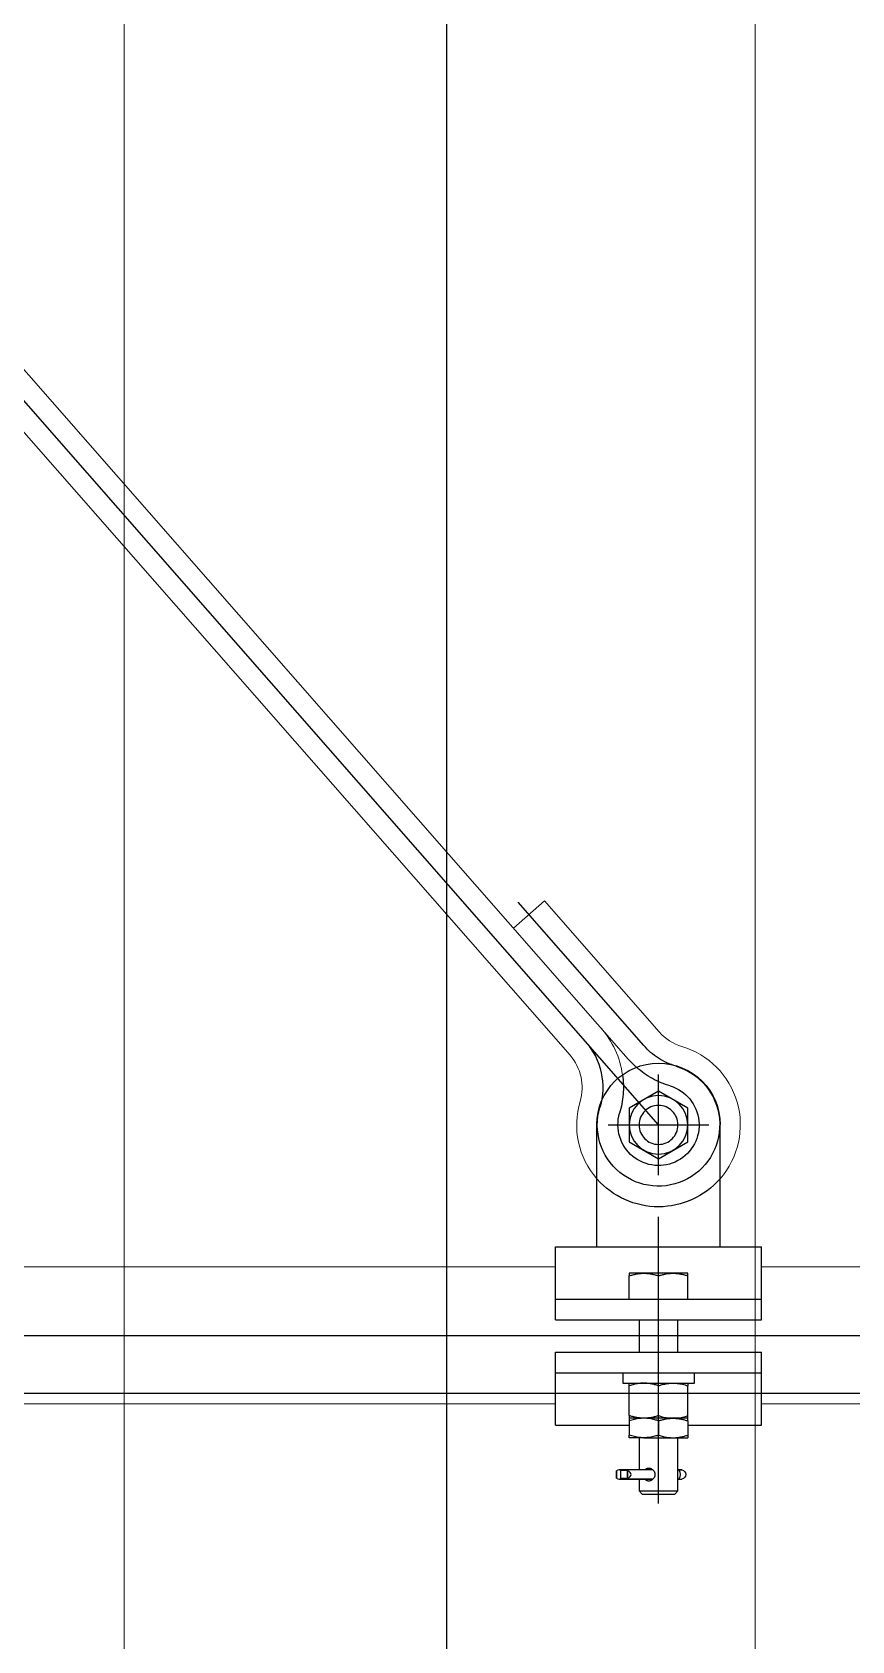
# Model space of a CAD drawing. Header units: millimetres. Extents: x -37020 to 35906, y -101 to 52234.
# Drawn here: x -21.2899 to -21.0375, y 390.3843 to 390.8794 of the extents above; entities that cross this region are included whole.
import ezdxf

# ---------------------------------------------------------------- set-up
doc = ezdxf.new("R2010")
doc.units = ezdxf.units.MM
doc.linetypes.add('CENTER', pattern=[50.800000000000004, 31.75, -6.35, 6.35, -6.35])
doc.linetypes.add('HIDDEN', pattern=[9.524999999999999, 6.35, -3.175])
for name, color, linetype in [('Catenaria', 2, 'Continuous'), ('CI-Proyecciones', 1, 'HIDDEN'), ('galibo', 41, 'Continuous'), ('Layer1', 1, 'Continuous')]:
    doc.layers.add(name, color=color, linetype=linetype)

# ---------------------------------------------------------------- blocks, each defined once
blk = doc.blocks.new('galibo TA')
at = {"layer": 'galibo', "linetype": 'HIDDEN'}
blk.add_line((1.209999999031425, 5.700000001117587), (0, 5.700000001117587), dxfattribs=at)
blk = doc.blocks.new('p in 2000')
at = {"layer": 'Layer1', "linetype": 'CENTER'}
for p, q in [((-150.1678893679026, 229.5473258874462), (-150.1678893679026, 228.4713584101873)), ((-150.2331613225968, 228.915210881144), (-149.9693601634206, 229.2158934833209)), ((-150.2286122236709, 228.9396529702452), (-150.1899523086798, 228.9837178397546)), ((-150.2331604332329, 228.8997303661608), (-150.2331604332329, 228.9306934235346)), ((-150.217678904546, 228.9152118948477), (-150.2486419619198, 228.9152118948477)), ((-150.2331604332329, 228.7986792829683), (-150.2331604332329, 228.8869155074293)), ((-149.3066002358636, 228.8504285577305), (-150.3714954839901, 228.8504285577305))]:
    blk.add_line(p, q, dxfattribs=at)
at = {"layer": 'Layer1', "linetype": 'Continuous', "lineweight": 15}
for p, q in [((-150.22383890349, 228.9354651409211), (-149.9965991386819, 229.1944747829333)), ((-149.9807112688266, 229.1933269112045), (-150.2059223473355, 228.9366295815315)), ((-150.2333855439241, 228.9438407994875), (-150.198018731547, 228.9841521658572)), ((-150.1884720911129, 228.9757765072908), (-150.198018731547, 228.9841521658572)), ((-150.3417248609138, 228.8715332587257), (-150.2649104342462, 228.8715332587257)), ((-150.2014104322196, 228.8715332587257), (-150.011517312408, 228.8715332587257)), ((-150.3417248609138, 228.8293238567357), (-150.2649104342462, 228.8293238567357)), ((-150.2014104322196, 228.8293238567357), (-149.9920932306316, 228.8293238567357))]:
    blk.add_line(p, q, dxfattribs=at)
at = {"layer": 'Layer1'}
for p, q in [((-150.2521604326219, 228.8777118945808), (-150.2521604326219, 228.9152118940387)), ((-150.2141604338438, 228.8777118945808), (-150.2141604338438, 228.9152118940387)), ((-150.2649104342462, 228.8552618948242), (-150.2649104342462, 228.8777118945808)), ((-150.2014104322196, 228.8777118945808), (-150.2649104342462, 228.8777118945808)), ((-150.2014104322196, 228.8552618948242), (-150.2014104322196, 228.8777118945808)), ((-150.2014104322196, 228.861611894922), (-150.2649104342462, 228.861611894922)), ((-150.2014104322196, 228.8552618948242), (-150.2649104342462, 228.8552618948242)), ((-150.2649104342462, 228.8228118965716), (-150.2649104342462, 228.8452618947566)), ((-150.2014104322196, 228.8452618947566), (-150.2649104342462, 228.8452618947566)), ((-150.2014104322196, 228.8228118965716), (-150.2014104322196, 228.8452618947566)), ((-150.2014104322196, 228.838911895299), (-150.2649104342462, 228.838911895299)), ((-150.2421604332329, 228.8228118965716), (-150.2649104342462, 228.8228118965716)), ((-150.2014104322196, 228.8228118965716), (-150.2241604332329, 228.8228118965716))]:
    blk.add_line(p, q, dxfattribs=at)
at = {"layer": 'Layer1', "linetype": 'Continuous'}
for p, q in [((-150.2421604332329, 228.8695618949222), (-150.2376604332329, 228.8695618949222)), ((-150.2421604332329, 228.861611894922), (-150.2421604332329, 228.8687580473446)), ((-150.2376604332329, 228.8695618949222), (-150.2286604332329, 228.8695618949222)), ((-150.2331604332329, 228.861611894922), (-150.2331604332329, 228.8687580473446)), ((-150.2286604332329, 228.8695618949222), (-150.2241604332329, 228.8695618949222)), ((-150.2241604332329, 228.861611894922), (-150.2241604332329, 228.8687580473446)), ((-150.2391604332332, 228.8452618946111), (-150.2391604332332, 228.8552618945331)), ((-150.227160433233, 228.8552618945331), (-150.227160433233, 228.8452618946111)), ((-150.2441967332332, 228.8357368949222), (-150.2441967332332, 228.8389118949221)), ((-150.222124133233, 228.8389118949221), (-150.222124133233, 228.8357368949222)), ((-150.222124133233, 228.8357368949222), (-150.2441967332332, 228.8357368949222)), ((-150.2421604332329, 228.8257407424993), (-150.2421604332329, 228.8349330473447)), ((-150.2331604332329, 228.8257407424993), (-150.2331604332329, 228.8349330473447)), ((-150.2241604332329, 228.8257407424993), (-150.2241604332329, 228.8349330473447)), ((-150.2421604332329, 228.8249368949222), (-150.2376604332329, 228.8249368949222)), ((-150.2421604332329, 228.8241330473446), (-150.2421604332329, 228.8197407424995)), ((-150.2376604332329, 228.8249368949222), (-150.2286604332329, 228.8249368949222)), ((-150.2331604332329, 228.8241330473446), (-150.2331604332329, 228.8197407424995)), ((-150.2286604332329, 228.8249368949222), (-150.2241604332329, 228.8249368949222)), ((-150.2241604332329, 228.8241330473446), (-150.2241604332329, 228.8197407424995)), ((-150.2376604332329, 228.8189368949219), (-150.2421604332329, 228.8189368949219)), ((-150.2391604332332, 228.8025758949219), (-150.2391604332332, 228.8189368949219)), ((-150.2286604332329, 228.8189368949219), (-150.2376604332329, 228.8189368949219)), ((-150.2286604332329, 228.8189368949219), (-150.2241604332329, 228.8189368949219)), ((-150.227160433233, 228.8189368949219), (-150.227160433233, 228.8090396327897)), ((-150.239372325739, 228.8090354358305), (-150.240364670938, 228.8090354358305)), ((-150.2403209332332, 228.8090396327897), (-150.2393563972558, 228.8090396327897)), ((-150.239372325739, 228.8090354358305), (-150.2393563972558, 228.8090396327897)), ((-150.2391604332332, 228.8090354358305), (-150.239372325739, 228.8090354358305)), ((-150.2393563972558, 228.8090396327897), (-150.2391604332332, 228.8090396327897)), ((-150.2314533195466, 228.8090354358305), (-150.2235610306928, 228.8090354358305)), ((-150.2314494022561, 228.8090396327897), (-150.2235492853182, 228.8090396327897)), ((-150.2237186995793, 228.8064465806541), (-150.2237186995793, 228.8087772091903)), ((-150.2235492853182, 228.8090396327897), (-150.221147449531, 228.8090396327897)), ((-150.2234875208486, 228.8088096327901), (-150.2234875208486, 228.8064141570543)), ((-150.2234875208486, 228.8088096327901), (-150.221484056747, 228.8088096327901)), ((-150.221484056747, 228.8088096327901), (-150.221484056747, 228.8064141570543)), ((-150.2202241668868, 228.8064465806541), (-150.2202241668868, 228.8087772091903)), ((-150.239372325739, 228.8061883540135), (-150.240364670938, 228.8061883540135)), ((-150.2393563972558, 228.8061841570542), (-150.2403209332332, 228.8061841570542)), ((-150.2391604332332, 228.8061883540135), (-150.239372325739, 228.8061883540135)), ((-150.2393563972558, 228.8061841570542), (-150.239372325739, 228.8061883540135)), ((-150.2391604332332, 228.8061841570542), (-150.2393563972558, 228.8061841570542)), ((-150.2314566280655, 228.8061883540135), (-150.2235610306928, 228.8061883540135)), ((-150.2235492853182, 228.8061841570542), (-150.2314528866285, 228.8061841570542)), ((-150.227160433233, 228.8061841570542), (-150.227160433233, 228.8025758949219)), ((-150.221147449531, 228.8061841570542), (-150.2235492853182, 228.8061841570542)), ((-150.2234875208486, 228.8064141570543), (-150.221484056747, 228.8064141570543)), ((-150.2381964332329, 228.8016118949221), (-150.2391604332332, 228.8025758949219)), ((-150.227160433233, 228.8025758949219), (-150.2391604332332, 228.8025758949219)), ((-150.2281244332329, 228.8016118949221), (-150.2381964332329, 228.8016118949221)), ((-150.227160433233, 228.8025758949219), (-150.2281244332329, 228.8016118949221))]:
    blk.add_line(p, q, dxfattribs=at)
blk.add_lwpolyline([(-150.2421604332329, 228.9204080472704), (-150.2331604332329, 228.9256041996931), (-150.2241604332329, 228.9204080472704), (-150.2241604332329, 228.9100157424249), (-150.2331604332329, 228.9048195900022), (-150.2421604332329, 228.9100157424249)], close=True, dxfattribs=at)
blk.add_circle((-150.2331604332329, 228.9152118948477), 0.00899999999999995, dxfattribs=at)
at = {"layer": 'Layer1', "linetype": 'HIDDEN'}
blk.add_circle((-150.2331604332329, 228.9152118948477), 0.006, dxfattribs=at)
at = {"layer": 'Layer1', "linetype": 'Continuous', "lineweight": 15}
for centre, radius, start, end in [((-150.2446611034919, 228.9537333096058), 0.015, 286.621505991396, 318.7381975024056), ((-150.1946467877677, 228.9267370714137), 0.0277, 138.7381975025381, 171.9387439349426), ((-150.2331613225968, 228.915210881144), 0.02520226927966771, 106.6215059906121, 221.073700942397), ((-150.2446611034919, 228.9537333096058), 0.0277, 311.3811693331102, 318.7381975025381), ((-150.1946467877677, 228.9267370714137), 0.015, 138.7381975024056, 196.6607896214097), ((-150.2331613225968, 228.915210881144), 0.02520226927966771, 318.932454122435, 16.66078962166301)]:
    blk.add_arc(centre, radius, start, end, dxfattribs=at)
at = {"layer": 'Layer1', "linetype": 'CENTER'}
for centre, radius, start, end in [((-150.2446611034919, 228.9537333096058), 0.02135, 286.621505991596, 318.7381975033562), ((-150.1946467877677, 228.9267370714137), 0.02135, 138.7381975033561, 196.6607896208399), ((-150.2331613225968, 228.915210881144), 0.01885226927966771, 106.6215059915448, 16.66078962193022)]:
    blk.add_arc(centre, radius, start, end, dxfattribs=at)
at = {"layer": 'Layer1', "lineweight": 15}
blk.add_arc((-150.2267445451147, 228.9548977482658), 0.02135, 318.7168754627091, 318.7381975033562, dxfattribs=at)
at = {"layer": 'Layer1'}
blk.add_arc((-150.2331604332329, 228.9152118948477), 0.019, 0, 180, dxfattribs=at)
at = {"layer": 'Layer1', "linetype": 'HIDDEN'}
for centre, radius, start, end in [((-150.2446611034919, 228.9537333096058), 0.0277, 286.6215059910342, 311.0728554997082), ((-150.2331613225968, 228.915210881144), 0.01250226927966771, 106.6215059907423, 16.66078962048508), ((-150.1946467877677, 228.9267370714137), 0.0277, 172.0885932627009, 196.660789621759), ((-150.2331613225968, 228.915210881144), 0.02520226927966771, 221.3655711217804, 318.4922112810689)]:
    blk.add_arc(centre, radius, start, end, dxfattribs=at)
at = {"layer": 'Layer1', "linetype": 'Continuous'}
for centre, radius, start, end in [((-150.2400889332328, 228.807611894922), 0.001450000000000022, 100.9623513662534, 259.0376486337466), ((-150.2403209332332, 228.8088096327901), 0.0002299999999999898, 90, 100.9623513393565), ((-150.2375232832399, 228.807611894922), 0.002333543845829056, 142.408044085648, 217.591955914352), ((-150.2403209332332, 228.8064141570543), 0.000230000000000004, 259.0376486606435, 270)]:
    blk.add_arc(centre, radius, start, end, dxfattribs=at)
at = {"layer": 'Layer1', "linetype": 'Continuous', "extrusion": (0, 0, -1)}
for centre, major_axis, ratio, start_param, end_param in [((-150.2222264503278, 228.807611894922), (-0.002507636483089755, 4.135727264007463e-17), 0.5782337311560429, -0.9334286901803571, 0.9334286901805634), ((-150.223486983766, 228.807611894922), (9.252310241208404e-16, 0.001450000000000508), 0.2685411722499979, -0.6373676366149429, -0.1913291252782863), ((-150.2235492853182, 228.8088096327901), (1.891533477732938e-16, 0.0002299999999998804), 0.2685411722487211, -0.1913291252800104, 1.570796326794676), ((-150.221147449531, 228.8088096327901), (0.0003366072161234114, 3.515313727152138e-16), 0.683288975942722, 3.141592653591322, 4.903718105661166), ((-150.2214869837661, 228.807611894922), (-0.00212208897121459, 2.688788047831177e-15), 0.6832889759425975, 1.762125452070409, 2.208163963407881), ((-150.2202264503279, 228.807611894922), (5.057899856689756e-19, 0.001449999999951281), 0.002646336472804599, 0.6373676365664838, 2.504225017023034), ((-150.223486983766, 228.807611894922), (2.912561875116762e-16, 0.001450000000000221), 0.2685411722490963, 3.332921778866833, 3.778960290204244), ((-150.2235492853182, 228.8064141570543), (-2.070958428161637e-16, 0.0002300000000001241), 0.2685411722484367, 1.570796326795139, 3.332921778870094), ((-150.221147449531, 228.8064141570543), (0.0003366072161234115, 7.842477588545073e-17), 0.6832889759430363, 1.379467201517917, 3.141592653590134), ((-150.2214869837661, 228.807611894922), (0.002122088971214591, 2.690201643052866e-15), 0.6832889759425974, 0.9334286901819122, 1.379467201519384)]:
    blk.add_ellipse(centre, major_axis=major_axis, ratio=ratio, start_param=start_param, end_param=end_param, dxfattribs=at)
at = {"layer": 'Layer1', "linetype": 'Continuous'}
for points, knots in [([(-150.2376604332329, 228.8695618949222), (-150.2377671079992, 228.8695609845517), (-150.2382236372908, 228.8695570884978), (-150.2390312947835, 228.8694967985097), (-150.2400803319236, 228.8693303656832), (-150.2411262213371, 228.8690857470887), (-150.2418153139937, 228.8688674016143), (-150.2421604332329, 228.8687580473446)], [0, 0, 0, 0, 0.07005562129743316, 0.299812638159787, 0.5308312887040116, 0.7650255776301325, 0.9999999999999999, 0.9999999999999999, 0.9999999999999999, 0.9999999999999999]), ([(-150.2421604332329, 228.8687580473446), (-150.2421604332329, 228.8688499665836), (-150.2421604332329, 228.8690353773367), (-150.2421604332329, 228.8692582222306), (-150.2421604332329, 228.8694289195827), (-150.2421604332329, 228.8695405860516), (-150.2421604332329, 228.8695547817746), (-150.2421604332329, 228.8695618949222)], [0, 0, 0, 0, 0.1959924257506466, 0.3953372971865981, 0.5952302140540826, 0.7971792583054899, 1, 1, 1, 1]), ([(-150.2331604332329, 228.8687580473446), (-150.2335236721636, 228.8688729522677), (-150.2342513624511, 228.8691031456455), (-150.2353681765238, 228.8693557530095), (-150.2365062385805, 228.8695288676408), (-150.2372748819406, 228.8695508623713), (-150.2376604332329, 228.8695618949222)], [0, 0, 0, 0, 0.2472686137512648, 0.4953625653849102, 0.7468740051198235, 0.9999999999999999, 0.9999999999999999, 0.9999999999999999, 0.9999999999999999]), ([(-150.2286604332329, 228.8695618949222), (-150.2287671079992, 228.8695609845517), (-150.2292236372908, 228.8695570884978), (-150.2300312947835, 228.8694967985097), (-150.2310803319236, 228.8693303656832), (-150.2321262213371, 228.8690857470887), (-150.2328153139937, 228.8688674016143), (-150.2331604332329, 228.8687580473446)], [0, 0, 0, 0, 0.07005562129743795, 0.2998126381597909, 0.5308312887040143, 0.7650255776301335, 1, 1, 1, 1]), ([(-150.2241604332329, 228.8687580473446), (-150.2245236721636, 228.8688729522677), (-150.2252513624511, 228.8691031456455), (-150.2263681765238, 228.8693557530095), (-150.2275062385805, 228.8695288676408), (-150.2282748819406, 228.8695508623713), (-150.2286604332329, 228.8695618949222)], [0, 0, 0, 0, 0.2472686137512659, 0.4953625653849112, 0.746874005119824, 0.9999999999999999, 0.9999999999999999, 0.9999999999999999, 0.9999999999999999]), ([(-150.2241604332329, 228.8695618949222), (-150.2241604332329, 228.8695550537276), (-150.2241604332329, 228.8695413415561), (-150.2241604332329, 228.8694318462989), (-150.2241604332329, 228.8692621732106), (-150.2241604332329, 228.8690719697987), (-150.2241604332329, 228.8688986968076), (-150.2241604332329, 228.86880493748), (-150.2241604332329, 228.8687580473446)], [0, 0, 0, 0, 0.1990296433833099, 0.3989257534096085, 0.601147359815939, 0.8039991661653832, 0.9019776931188511, 1, 1, 1, 1]), ([(-150.2376604332329, 228.8357368949222), (-150.2378646164628, 228.8357338071191), (-150.2382733953367, 228.8357276252758), (-150.2392341341891, 228.8356493644741), (-150.2405425688538, 228.8354316083145), (-150.2416193491111, 228.8350997877887), (-150.2421604332329, 228.8349330473447)], [0, 0, 0, 0, 0.1340924543913815, 0.268455751668114, 0.6323976274509515, 1, 1, 1, 1]), ([(-150.2421604332329, 228.8357368949222), (-150.2421604332329, 228.8357359845517), (-150.2421604332329, 228.8357320884978), (-150.2421604332329, 228.8356717985097), (-150.2421604332329, 228.8355053656832), (-150.2421604332329, 228.8352607470887), (-150.2421604332329, 228.8350424016143), (-150.2421604332329, 228.8349330473447)], [0, 0, 0, 0, 0.07005562129743526, 0.2998126381597884, 0.5308312887040123, 0.7650255776301329, 0.9999999999999999, 0.9999999999999999, 0.9999999999999999, 0.9999999999999999]), ([(-150.2331604332329, 228.8349330473447), (-150.2333489082192, 228.8349941533324), (-150.2337260015005, 228.8351164117693), (-150.2346524962635, 228.8353775641612), (-150.2356795539662, 228.8355921965375), (-150.2368061979545, 228.8357186960283), (-150.2373753356258, 228.8357308211143), (-150.2376604332329, 228.8357368949222)], [0, 0, 0, 0, 0.1285594242194671, 0.2572165998337432, 0.6262785886540508, 0.8127920791081811, 1, 1, 1, 1]), ([(-150.2331604332329, 228.8349330473447), (-150.2327971943022, 228.8350479522677), (-150.2320695040147, 228.8352781456455), (-150.230952689942, 228.8355307530095), (-150.2298146278852, 228.8357038676408), (-150.2290459845256, 228.8357258623713), (-150.2286604332329, 228.8357368949222)], [0, 0, 0, 0, 0.2472686137512652, 0.4953625653849105, 0.7468740051198235, 1, 1, 1, 1]), ([(-150.2286604332329, 228.8357368949222), (-150.228553760527, 228.8357359765108), (-150.2279803659802, 228.8357310398036), (-150.2271726978937, 228.8356580079361), (-150.2262493153943, 228.8354995566673), (-150.2253164192319, 228.835293993542), (-150.2246264568865, 228.8350785590254), (-150.2241604332329, 228.8349330473447)], [0, 0, 0, 0, 0.070059462298952, 0.3765884938180505, 0.5308210786967799, 0.683100858423392, 1, 1, 1, 1]), ([(-150.2241604332329, 228.8349330473447), (-150.2241604332329, 228.8350479522677), (-150.2241604332329, 228.8352781456455), (-150.2241604332329, 228.8355307530095), (-150.2241604332329, 228.8357038676408), (-150.2241604332329, 228.8357258623713), (-150.2241604332329, 228.8357368949222)], [0, 0, 0, 0, 0.2472686137512645, 0.4953625653849101, 0.7468740051198234, 0.9999999999999999, 0.9999999999999999, 0.9999999999999999, 0.9999999999999999]), ([(-150.2376604332329, 228.8249368949222), (-150.2378646164628, 228.8249399827254), (-150.2382733953367, 228.8249461645682), (-150.2392341341891, 228.8250244253699), (-150.2405425688538, 228.8252421815295), (-150.2416193491111, 228.8255740020558), (-150.2421604332329, 228.8257407424993)], [0, 0, 0, 0, 0.1340924543913815, 0.2684557516681144, 0.6323976274509515, 1, 1, 1, 1]), ([(-150.2421604332329, 228.8249368949222), (-150.2421604332329, 228.8249378133332), (-150.2421604332329, 228.8249427500408), (-150.2421604332329, 228.8250157819079), (-150.2421604332329, 228.8251742331771), (-150.2421604332329, 228.825379796302), (-150.2421604332329, 228.8255952308185), (-150.2421604332329, 228.8257407424993)], [0, 0, 0, 0, 0.07005946229894483, 0.3765884938180444, 0.5308210786967748, 0.6831008584233877, 1, 1, 1, 1]), ([(-150.2376604332329, 228.8249368949222), (-150.2377671079992, 228.8249359845517), (-150.2382236372908, 228.8249320884978), (-150.2390312947835, 228.8248717985097), (-150.2400803319236, 228.8247053656832), (-150.2411262213371, 228.8244607470887), (-150.2418153139937, 228.8242424016143), (-150.2421604332329, 228.8241330473446)], [0, 0, 0, 0, 0.07005562129744113, 0.2998126381597943, 0.5308312887040165, 0.7650255776301348, 1, 1, 1, 1]), ([(-150.2421604332329, 228.8241330473446), (-150.2421604332329, 228.8242479522677), (-150.2421604332329, 228.8244781456455), (-150.2421604332329, 228.8247307530095), (-150.2421604332329, 228.8249038676408), (-150.2421604332329, 228.8249258623713), (-150.2421604332329, 228.8249368949222)], [0, 0, 0, 0, 0.2472686137512649, 0.4953625653849119, 0.7468740051198237, 1, 1, 1, 1]), ([(-150.2331604332329, 228.8257407424993), (-150.2333489082192, 228.8256796365121), (-150.2337260015005, 228.8255573780747), (-150.2346524962635, 228.8252962256828), (-150.2356795539662, 228.8250815933065), (-150.2368061979545, 228.8249550938157), (-150.2373753356258, 228.8249429687302), (-150.2376604332329, 228.8249368949222)], [0, 0, 0, 0, 0.1285594242194671, 0.2572165998337431, 0.6262785886540508, 0.8127920791081811, 1, 1, 1, 1]), ([(-150.2331604332329, 228.8241330473446), (-150.2335236721636, 228.8242479522677), (-150.2342513624511, 228.8244781456455), (-150.2353681765238, 228.8247307530095), (-150.2365062385805, 228.8249038676408), (-150.2372748819406, 228.8249258623713), (-150.2376604332329, 228.8249368949222)], [0, 0, 0, 0, 0.2472686137512662, 0.4953625653849106, 0.746874005119824, 1, 1, 1, 1]), ([(-150.2331604332329, 228.8257407424993), (-150.2327971943022, 228.8256258375763), (-150.2320695040147, 228.8253956441985), (-150.230952689942, 228.8251430368349), (-150.2298146278852, 228.8249699222032), (-150.2290459845256, 228.8249479274727), (-150.2286604332329, 228.8249368949222)], [0, 0, 0, 0, 0.2472686137512652, 0.4953625653849104, 0.7468740051198232, 1, 1, 1, 1]), ([(-150.2331604332329, 228.8241330473446), (-150.2327825658602, 228.8242521685451), (-150.2318624697612, 228.8245422252147), (-150.2306411443909, 228.8247914781117), (-150.2295146984974, 228.8249188241752), (-150.228945540848, 228.8249308638828), (-150.2286604332329, 228.8249368949222)], [0, 0, 0, 0, 0.2571977701690265, 0.6262691147631801, 0.8127873333607906, 1, 1, 1, 1]), ([(-150.2286604332329, 228.8249368949222), (-150.2285537584665, 228.8249378052923), (-150.2280972291749, 228.8249417013466), (-150.2272895716827, 228.8250019913347), (-150.2262405345421, 228.8251684241608), (-150.2251946451287, 228.8254130427553), (-150.2245055524726, 228.8256313882297), (-150.2241604332329, 228.8257407424993)], [0, 0, 0, 0, 0.0700556212974425, 0.2998126381597953, 0.5308312887040176, 0.7650255776301341, 1, 1, 1, 1]), ([(-150.2286604332329, 228.8249368949222), (-150.2282517671173, 228.8249238345647), (-150.2272889389413, 228.8248930640165), (-150.2257783864587, 228.8246287699675), (-150.2247015470692, 228.8242988385222), (-150.2241604332329, 228.8241330473446)], [0, 0, 0, 0, 0.2684065359321922, 0.6323728964502872, 1, 1, 1, 1]), ([(-150.2241604332329, 228.8257407424993), (-150.2241604332329, 228.8256258375763), (-150.2241604332329, 228.8253956441985), (-150.2241604332329, 228.8251430368349), (-150.2241604332329, 228.8249699222032), (-150.2241604332329, 228.8249479274727), (-150.2241604332329, 228.8249368949222)], [0, 0, 0, 0, 0.2472686137512642, 0.4953625653849104, 0.7468740051198237, 1, 1, 1, 1]), ([(-150.2241604332329, 228.8249368949222), (-150.2241604332329, 228.8249359845517), (-150.2241604332329, 228.8249320884978), (-150.2241604332329, 228.8248717985097), (-150.2241604332329, 228.8247053656832), (-150.2241604332329, 228.8244607470887), (-150.2241604332329, 228.8242424016143), (-150.2241604332329, 228.8241330473446)], [0, 0, 0, 0, 0.07005562129743506, 0.2998126381597895, 0.5308312887040112, 0.7650255776301325, 1, 1, 1, 1]), ([(-150.2376604332329, 228.8189368949219), (-150.2377671079992, 228.8189378052924), (-150.2382236372908, 228.8189417013463), (-150.2390312947835, 228.8190019913344), (-150.2400803319236, 228.8191684241609), (-150.2411262213371, 228.8194130427554), (-150.2418153139937, 228.8196313882299), (-150.2421604332329, 228.8197407424995)], [0, 0, 0, 0, 0.07005562129744121, 0.2998126381597946, 0.5308312887040171, 0.7650255776301351, 1, 1, 1, 1]), ([(-150.2421604332329, 228.8197407424995), (-150.2421604332329, 228.8196258375764), (-150.2421604332329, 228.8193956441986), (-150.2421604332329, 228.8191430368346), (-150.2421604332329, 228.8189699222034), (-150.2421604332329, 228.8189479274728), (-150.2421604332329, 228.8189368949219)], [0, 0, 0, 0, 0.2472686137512659, 0.4953625653849105, 0.7468740051198242, 1, 1, 1, 1]), ([(-150.2331604332329, 228.8197407424995), (-150.2336455346184, 228.8195895312082), (-150.2343741652579, 228.8193624092436), (-150.2353626050252, 228.819152219712), (-150.2363734287013, 228.8189843941276), (-150.237142216766, 228.8189560206282), (-150.2376604332329, 228.8189368949219)], [0, 0, 0, 0, 0.3298121028774634, 0.4953834616150154, 0.6598534605458533, 0.9999999999999999, 0.9999999999999999, 0.9999999999999999, 0.9999999999999999]), ([(-150.2331604332329, 228.8197407424995), (-150.2329719582943, 228.8196796358838), (-150.2325948651086, 228.8195573761899), (-150.2316683691855, 228.8192962391039), (-150.2306407938571, 228.8190813577629), (-150.2295141190128, 228.8189552669263), (-150.228944989661, 228.8189430188053), (-150.2286604332329, 228.8189368949219)], [0, 0, 0, 0, 0.1285596268956023, 0.2572170053401214, 0.6262795759929741, 0.8131452042036135, 0.9999999999999999, 0.9999999999999999, 0.9999999999999999, 0.9999999999999999]), ([(-150.2286604332329, 228.8189368949219), (-150.2282517671173, 228.8189499552799), (-150.2272889389413, 228.8189807258276), (-150.2257783864587, 228.8192450198766), (-150.2247015470692, 228.8195749513219), (-150.2241604332329, 228.8197407424995)], [0, 0, 0, 0, 0.2684065359321923, 0.6323728964502872, 1, 1, 1, 1]), ([(-150.2241604332329, 228.8189368949219), (-150.2241604332329, 228.8189378052924), (-150.2241604332329, 228.8189417013463), (-150.2241604332329, 228.8190019913344), (-150.2241604332329, 228.8191684241609), (-150.2241604332329, 228.8194130427554), (-150.2241604332329, 228.8196313882299), (-150.2241604332329, 228.8197407424995)], [0, 0, 0, 0, 0.07005562129743506, 0.2998126381597895, 0.5308312887040112, 0.7650255776301325, 1, 1, 1, 1]), ([(-150.2290332772285, 228.8090396327897), (-150.2290388505324, 228.8090481748081), (-150.2290989597567, 228.8091403022185), (-150.2292480396012, 228.8092812914237), (-150.2294786550163, 228.8094485923756), (-150.2297432542685, 228.8095603726373), (-150.2300216568777, 228.8096149592838), (-150.2303118874237, 228.8096131348715), (-150.2305975067532, 228.8095587984111), (-150.2308795976572, 228.8094538136487), (-150.23114810401, 228.80930260493), (-150.2314005935708, 228.8091043227377), (-150.2316264478762, 228.8088627101469), (-150.2318177437563, 228.8085798495648), (-150.2319575838154, 228.8082710248772), (-150.2320472277946, 228.8079440545334), (-150.2320583914692, 228.8077237149313), (-150.2320640569158, 228.807611894922)], [0, 0, 0, 0, 0.007353036706824902, 0.0793040006592468, 0.1533614894408712, 0.2247294584007917, 0.2983710575532076, 0.3664316322197215, 0.4365348144904459, 0.5036151578052278, 0.5725108881659023, 0.6420941490071826, 0.7135464005233009, 0.7857443191121762, 0.8601068021002314, 0.9290056869165899, 1, 1, 1, 1]), ([(-150.2320640569158, 228.807611894922), (-150.2320588228893, 228.8075045739705), (-150.2320481971804, 228.807286699422), (-150.2319634232179, 228.8069710432782), (-150.2318315539263, 228.8066712211838), (-150.2316538084541, 228.8063967281963), (-150.2314334322189, 228.8061499122668), (-150.2311780479707, 228.8059407107802), (-150.2308932720387, 228.8057749666977), (-150.2305966958855, 228.8056638523798), (-150.2302960158011, 228.8056087065487), (-150.2300104059599, 228.8056103049625), (-150.2297396661005, 228.8056657261399), (-150.2294928424911, 228.8057689061142), (-150.2292705835319, 228.805923505537), (-150.2291177546275, 228.8060637638777), (-150.2290499826198, 228.8061639277629), (-150.2290362952543, 228.8061841570542)], [0, 0, 0, 0, 0.0681850279593027, 0.1384238769044221, 0.206588685306278, 0.2766039894748536, 0.3471914023068731, 0.4197192959814144, 0.4920190061920391, 0.5665604496027326, 0.6363120258995416, 0.708255223109148, 0.7753662284266829, 0.8443798233418867, 0.912446424962318, 0.9823175111012284, 1, 1, 1, 1])]:
    blk.add_open_spline(points, degree=3, knots=knots, dxfattribs=at)

msp = doc.modelspace()

# ---------------------------------------------------------------- linework, layer by layer
at = {"color": 1, "linetype": 'Continuous', "lineweight": 15, "elevation": -20.78516284773988}
msp.add_lwpolyline([(-21.06727120832371, 391.2132770965241), (-21.06727120832371, 390.0992336694218), (-21.26158701143492, 390.0992336694218), (-21.26158701143492, 391.2132770965241)], close=True, dxfattribs=at)

# ---------------------------------------------------------------- block references
at = {"layer": 'Catenaria', "linetype": 'Continuous', "xscale": -1}
msp.add_blockref('p in 2000', (-171.3301544551574, 161.6279012581614, -20.78516284773988), dxfattribs=at)
at = {"layer": 'CI-Proyecciones', "ltscale": 100, "xscale": -1}
msp.add_blockref('galibo TA', (-20.92155512351409, 384.7605568082, -20.78516284773988), dxfattribs=at)

doc.saveas('drawing.dxf')
